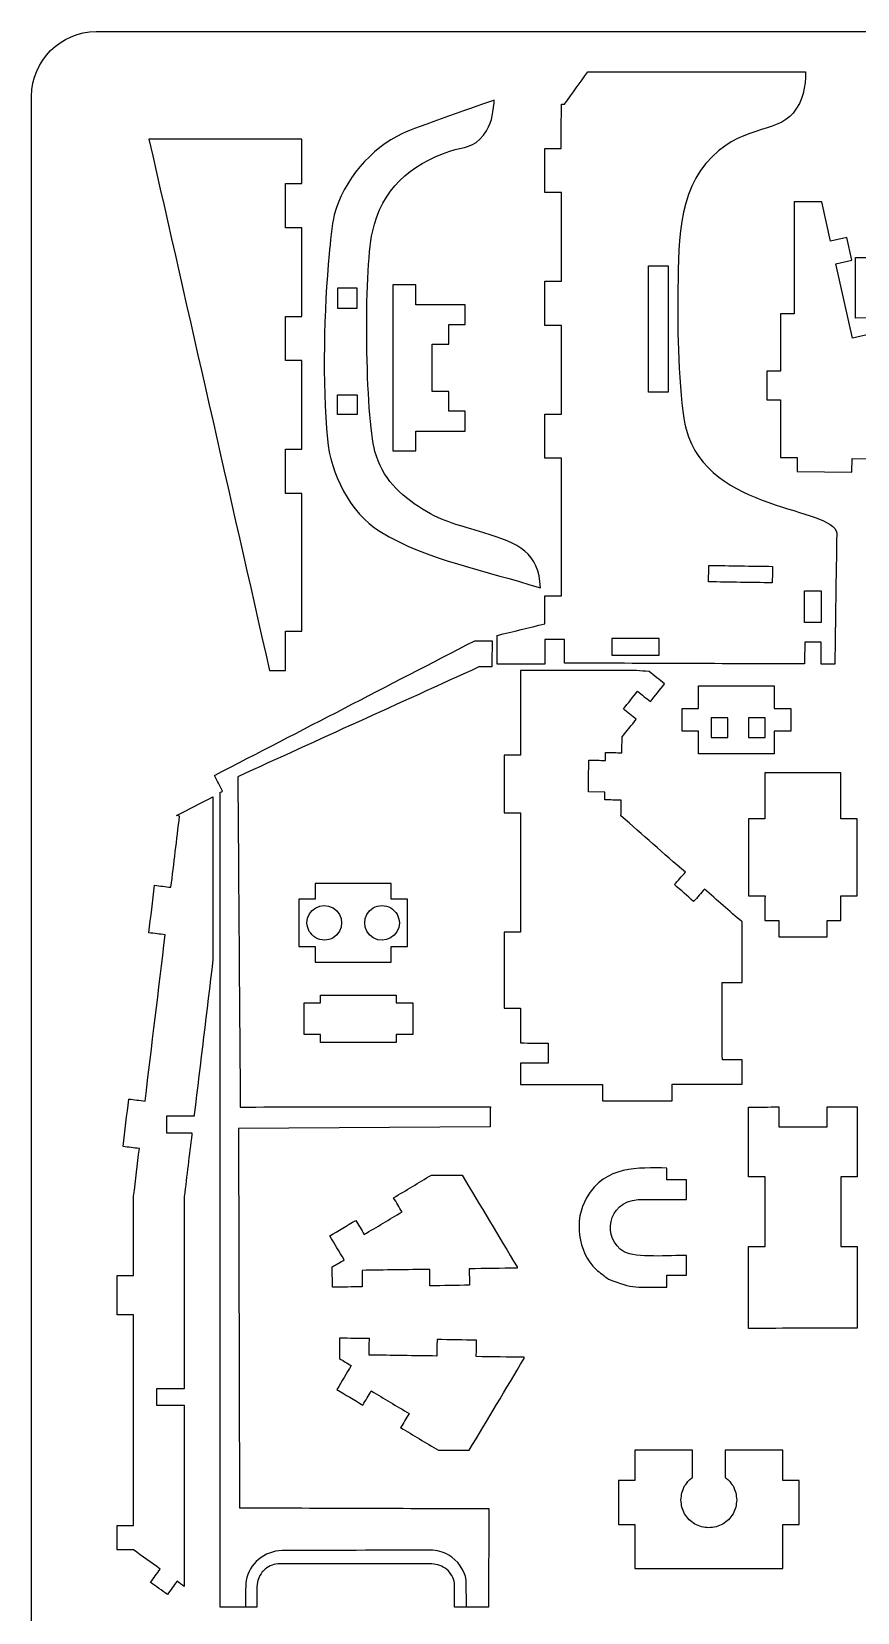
# Model space of a CAD drawing. Extents: x 1449 to 2334, y 110 to 990.
# Drawn here: x 1449.5 to 1577.4, y 744.9 to 989.9 of the extents above; entities that cross this region are included whole.
import ezdxf

# ---------------------------------------------------------------- set-up
doc = ezdxf.new("R2010")
doc.units = 0
doc.layers.get('0').update_dxf_attribs({"linetype": 'CONTINUOUS'})

msp = doc.modelspace()

# ---------------------------------------------------------------- linework, layer by layer
at = {"color": 175}
for p, q in [((1459.477645, 989.85946), (1729.477645, 989.85946)), ((1449.477645, 559.85946), (1449.477645, 979.85946))]:
    msp.add_line(p, q, dxfattribs=at)
at = {"color": 3}
for p, q in [((1567.544874, 963.48469), (1567.544374, 946.11249)), ((1571.862274, 963.48499), (1567.544874, 963.48469)), ((1573.220674, 957.40709), (1571.862274, 963.48499)), ((1575.709474, 957.96349), (1573.220674, 957.40709)), ((1576.496474, 954.44269), (1575.709474, 957.96349)), ((1574.007674, 953.88629), (1576.496474, 954.44269)), ((1576.580574, 942.37509), (1574.007674, 953.88629)), ((1577.076259, 945.464899), (1577.077159, 954.876299)), ((1577.077159, 954.876299), (1585.811259, 954.876299)), ((1567.544374, 946.11249), (1565.442274, 946.11199)), ((1565.442274, 946.11199), (1565.442474, 937.22959)), ((1607.125659, 945.897499), (1577.076259, 945.464899)), ((1579.069574, 942.93139), (1576.580574, 942.37509)), ((1565.442474, 937.22959), (1563.317474, 937.22949)), ((1563.317474, 937.22949), (1563.317574, 932.78819)), ((1563.317574, 932.78819), (1565.442674, 932.78829)), ((1565.442674, 932.78829), (1565.442874, 923.87499)), ((1565.442874, 923.87499), (1568.041974, 923.83749)), ((1568.041974, 923.83749), (1568.011174, 921.71239)), ((1576.510974, 921.58999), (1576.541674, 923.71509)), ((1576.541674, 923.71509), (1606.591074, 923.28249)), ((1568.011174, 921.71239), (1576.510974, 921.58999)), ((1491.346745, 896.96926), (1491.345345, 918.29216)), ((1528.933545, 891.85246), (1521.596745, 891.85026)), ((1520.765445, 891.42726), (1518.759245, 891.40686)), ((1538.258745, 872.01866), (1535.701245, 872.05456)), ((1529.489345, 833.07866), (1529.490845, 829.98326)), ((1520.500345, 820.15566), (1481.511745, 819.88986)), ((1465.267945, 797.10166), (1465.271645, 809.40076)), ((1496.084745, 795.27276), (1496.044245, 798.42836)), ((1497.179145, 787.37676), (1497.138645, 784.22116)), ((1520.286045, 760.97066), (1520.243745, 745.69986)), ((1484.363545, 745.69986), (1478.684845, 745.69986)), ((1520.243745, 745.69986), (1514.968345, 745.69986))]:
    msp.add_line(p, q, dxfattribs=at)
at = {"color": 1}
msp.add_line((1516.832945, 745.69986), (1516.795145, 749.87926), dxfattribs=at)
at = {"color": 175}
msp.add_open_spline([(1449.477645, 979.85946), (1449.477645, 985.35946), (1453.977645, 989.85946), (1459.477645, 989.85946)], degree=3, dxfattribs=at)
at = {"color": 3}
for points in [[(1532.023345, 978.63686), (1533.222145, 980.30146), (1534.420845, 981.96606), (1535.619645, 983.63066)], [(1535.619645, 983.63066), (1546.847145, 983.63066), (1558.074645, 983.63066), (1569.302145, 983.63066)], [(1569.302145, 983.63066), (1569.360145, 981.28236), (1568.976745, 979.20136), (1567.403345, 977.23346)], [(1521.123045, 979.22346), (1519.406745, 978.69976), (1508.692945, 974.91486), (1506.932045, 974.08676)], [(1519.456645, 973.82886), (1520.794645, 975.62706), (1520.840645, 976.81266), (1521.083745, 978.81686)], [(1521.083745, 978.81686), (1521.096945, 978.95236), (1521.109945, 979.08796), (1521.123045, 979.22346)], [(1531.505045, 971.76506), (1531.507845, 974.05586), (1531.510645, 976.34656), (1531.513445, 978.63746)], [(1531.513445, 978.63746), (1531.683345, 978.63726), (1531.853345, 978.63706), (1532.023345, 978.63686)], [(1567.403345, 977.23346), (1564.835545, 974.02186), (1559.085145, 975.50586), (1553.904845, 969.41656)], [(1467.650045, 973.17936), (1473.872845, 945.73566), (1480.095545, 918.29216), (1486.318245, 890.84846)], [(1491.345345, 973.17936), (1483.446945, 973.17936), (1475.548445, 973.17936), (1467.650045, 973.17936)], [(1491.345345, 966.31846), (1491.345345, 968.60546), (1491.345345, 970.89236), (1491.345345, 973.17936)], [(1506.932045, 974.08676), (1502.007045, 971.77086), (1497.719845, 966.79036), (1496.355345, 961.47036)], [(1514.239145, 971.34446), (1516.537845, 972.08256), (1517.964345, 971.82336), (1519.456645, 973.82886)], [(1502.251845, 958.77686), (1503.724245, 965.48586), (1508.014145, 969.16536), (1514.239145, 971.34446)], [(1528.955545, 971.76436), (1529.805445, 971.76456), (1530.655245, 971.76486), (1531.505045, 971.76506)], [(1528.955545, 964.90346), (1528.955545, 967.19036), (1528.955545, 969.47746), (1528.955545, 971.76436)], [(1553.904845, 969.41656), (1549.091245, 963.75836), (1549.685145, 954.62156), (1549.538945, 947.16086)], [(1488.795745, 959.45746), (1488.795745, 961.74446), (1488.795745, 964.03146), (1488.795745, 966.31846)], [(1488.795745, 966.31846), (1489.645645, 966.31846), (1490.495445, 966.31846), (1491.345345, 966.31846)], [(1531.513445, 964.90346), (1530.660845, 964.90346), (1529.808145, 964.90346), (1528.955545, 964.90346)], [(1531.513445, 951.18156), (1531.513445, 955.75556), (1531.513445, 960.32946), (1531.513445, 964.90346)], [(1496.355345, 961.47036), (1495.975645, 959.99006), (1495.703045, 956.99206), (1495.555545, 955.43706)], [(1491.345345, 959.45746), (1490.495445, 959.45746), (1489.645645, 959.45746), (1488.795745, 959.45746)], [(1491.345345, 945.73576), (1491.345345, 950.30966), (1491.345345, 954.88356), (1491.345345, 959.45746)], [(1502.650145, 924.79536), (1501.176045, 930.29616), (1500.876345, 952.50956), (1502.251845, 958.77686)], [(1495.555545, 955.43706), (1494.739145, 946.82826), (1494.473245, 935.39856), (1495.276445, 926.69726)], [(1508.976545, 950.60136), (1507.786845, 950.60136), (1506.596945, 950.60136), (1505.407245, 950.60136)], [(1505.407245, 950.60136), (1505.407245, 942.03486), (1505.407245, 933.46836), (1505.407245, 924.90186)], [(1508.976545, 947.54196), (1508.976545, 948.56176), (1508.976545, 949.58156), (1508.976545, 950.60136)], [(1528.955545, 944.32056), (1528.955545, 946.60756), (1528.955545, 948.89456), (1528.955545, 951.18156)], [(1528.955545, 951.18156), (1529.808145, 951.18156), (1530.660845, 951.18156), (1531.513445, 951.18156)], [(1488.795745, 938.87486), (1488.795745, 941.16176), (1488.795745, 943.44886), (1488.795745, 945.73576)], [(1488.795745, 945.73576), (1489.645645, 945.73576), (1490.495445, 945.73576), (1491.345345, 945.73576)], [(1516.624845, 947.54196), (1514.075445, 947.54196), (1511.526045, 947.54196), (1508.976545, 947.54196)], [(1516.624845, 944.48246), (1516.624845, 945.50236), (1516.624845, 946.52216), (1516.624845, 947.54196)], [(1549.538945, 947.16086), (1549.474545, 943.32876), (1549.812445, 932.04876), (1550.837145, 928.22476)], [(1514.075645, 941.42306), (1514.075645, 942.44286), (1514.075645, 943.46266), (1514.075645, 944.48246)], [(1514.075645, 944.48246), (1514.925345, 944.48246), (1515.775145, 944.48246), (1516.624845, 944.48246)], [(1531.513445, 944.32056), (1530.660845, 944.32056), (1529.808145, 944.32056), (1528.955545, 944.32056)], [(1531.513445, 930.59866), (1531.513445, 935.17266), (1531.513445, 939.74656), (1531.513445, 944.32056)], [(1511.526145, 934.08026), (1511.526145, 936.52786), (1511.526145, 938.97546), (1511.526145, 941.42306)], [(1511.526145, 941.42306), (1512.376045, 941.42306), (1513.225845, 941.42306), (1514.075645, 941.42306)], [(1491.345345, 938.87486), (1490.495445, 938.87486), (1489.645645, 938.87486), (1488.795745, 938.87486)], [(1491.345345, 925.15296), (1491.345345, 929.72686), (1491.345345, 934.30086), (1491.345345, 938.87486)], [(1514.075645, 934.08026), (1513.225845, 934.08026), (1512.376045, 934.08026), (1511.526145, 934.08026)], [(1514.075645, 931.02086), (1514.075645, 932.04066), (1514.075645, 933.06046), (1514.075645, 934.08026)], [(1516.624845, 931.02086), (1515.775145, 931.02086), (1514.925345, 931.02086), (1514.075645, 931.02086)], [(1516.624845, 927.96136), (1516.624845, 928.98116), (1516.624845, 930.00096), (1516.624845, 931.02086)], [(1528.955545, 923.73756), (1528.955545, 926.02466), (1528.955545, 928.31156), (1528.955545, 930.59866)], [(1528.955545, 930.59866), (1529.808145, 930.59866), (1530.660845, 930.59866), (1531.513445, 930.59866)], [(1495.276445, 926.69726), (1495.762545, 921.43146), (1498.773845, 915.25546), (1503.440745, 912.40006)], [(1508.976545, 924.90186), (1508.976545, 925.92176), (1508.976545, 926.94156), (1508.976545, 927.96136)], [(1508.976545, 927.96136), (1511.526045, 927.96136), (1514.075445, 927.96136), (1516.624845, 927.96136)], [(1550.837145, 928.22476), (1554.299645, 915.30316), (1573.706445, 916.24516), (1574.155845, 912.11476)], [(1488.795745, 918.29216), (1488.795745, 920.57906), (1488.795745, 922.86606), (1488.795745, 925.15296)], [(1488.795745, 925.15296), (1489.645645, 925.15296), (1490.495445, 925.15296), (1491.345345, 925.15296)], [(1510.025645, 915.85376), (1506.498945, 918.01296), (1503.742845, 920.71756), (1502.650145, 924.79536)], [(1505.407245, 924.90186), (1506.596945, 924.90186), (1507.786845, 924.90186), (1508.976545, 924.90186)], [(1531.513445, 923.73756), (1530.660845, 923.73756), (1529.808145, 923.73756), (1528.955545, 923.73756)], [(1531.513445, 902.41266), (1531.513445, 909.52096), (1531.513445, 916.62936), (1531.513445, 923.73756)], [(1491.345345, 918.29216), (1490.495445, 918.29216), (1489.645645, 918.29216), (1488.795745, 918.29216)], [(1519.503845, 912.20466), (1515.736045, 913.36776), (1513.421445, 913.77466), (1510.025645, 915.85376)], [(1503.440745, 912.40006), (1510.864145, 907.85816), (1519.661445, 906.42486), (1528.261845, 903.63876)], [(1528.261845, 903.63876), (1528.084045, 909.11686), (1524.928645, 910.53016), (1519.503845, 912.20466)], [(1574.155845, 912.11476), (1574.057945, 905.35686), (1573.960145, 898.59896), (1573.862245, 891.84106)], [(1528.933545, 898.07806), (1528.933545, 899.52286), (1528.933545, 900.96786), (1528.933545, 902.41266)], [(1528.933545, 902.41266), (1529.793445, 902.41266), (1530.653445, 902.41266), (1531.513445, 902.41266)], [(1488.795745, 890.84846), (1488.796245, 892.88876), (1488.796645, 894.92896), (1488.797145, 896.96926)], [(1488.797145, 896.96926), (1489.647045, 896.96926), (1490.496945, 896.96926), (1491.346745, 896.96926)], [(1521.596745, 896.29376), (1524.042245, 896.88856), (1526.487945, 897.48326), (1528.933545, 898.07806)], [(1477.771745, 874.58236), (1491.212045, 881.54016), (1504.652345, 888.49786), (1518.092645, 895.45566)], [(1518.092645, 895.45566), (1518.988545, 895.45566), (1519.884345, 895.45566), (1520.780245, 895.45566)], [(1520.780245, 895.45566), (1520.775245, 894.11286), (1520.770345, 892.77006), (1520.765445, 891.42726)], [(1521.596745, 891.85026), (1521.596745, 893.33146), (1521.596745, 894.81256), (1521.596745, 896.29376)], [(1532.015045, 895.63056), (1530.987845, 895.63056), (1529.960745, 895.63056), (1528.933545, 895.63056)], [(1528.933545, 895.63056), (1528.933545, 894.37116), (1528.933545, 893.11186), (1528.933545, 891.85246)], [(1532.015645, 891.99586), (1532.015445, 893.20736), (1532.015145, 894.41906), (1532.015045, 895.63056)], [(1569.201545, 895.25096), (1569.197345, 894.12006), (1569.193245, 892.98926), (1569.189045, 891.85836)], [(1571.751045, 895.24156), (1570.901145, 895.24476), (1570.051445, 895.24786), (1569.201545, 895.25096)], [(1571.738545, 891.84896), (1571.742745, 892.97986), (1571.746945, 894.11066), (1571.751045, 895.24156)], [(1569.189045, 891.85836), (1556.797945, 891.90416), (1544.406745, 891.95006), (1532.015645, 891.99586)], [(1573.862245, 891.84106), (1573.154345, 891.84366), (1572.446445, 891.84636), (1571.738545, 891.84896)], [(1518.759245, 891.40686), (1506.308645, 885.73556), (1493.858045, 880.06426), (1481.407445, 874.39286)], [(1486.318245, 890.84846), (1487.144145, 890.84846), (1487.969945, 890.84846), (1488.795745, 890.84846)], [(1543.134245, 890.84846), (1537.149945, 890.84596), (1531.165645, 890.84336), (1525.181345, 890.84086)], [(1525.181345, 890.84086), (1525.182645, 886.46566), (1525.183945, 882.09056), (1525.185245, 877.71526)], [(1545.105645, 890.68906), (1544.448545, 890.74216), (1543.791345, 890.79536), (1543.134245, 890.84846)], [(1547.496745, 888.78046), (1546.699745, 889.41666), (1545.902745, 890.05286), (1545.105645, 890.68906)], [(1541.119245, 884.88656), (1541.849345, 885.80106), (1542.579645, 886.71566), (1543.309845, 887.63026)], [(1543.309845, 887.63026), (1543.975345, 887.09906), (1544.640745, 886.56796), (1545.306245, 886.03676)], [(1545.306245, 886.03676), (1546.036445, 886.95136), (1546.766645, 887.86596), (1547.496745, 888.78046)], [(1552.769045, 884.95276), (1552.769045, 886.12286), (1552.769045, 887.29316), (1552.769045, 888.46326)], [(1552.769045, 888.46326), (1556.677945, 888.46326), (1560.586845, 888.46326), (1564.495745, 888.46326)], [(1564.495745, 888.46326), (1564.495745, 887.29316), (1564.495745, 886.12286), (1564.495745, 884.95276)], [(1543.115545, 883.29306), (1542.450145, 883.82426), (1541.784645, 884.35536), (1541.119245, 884.88656)], [(1550.219245, 881.44226), (1550.219245, 882.61236), (1550.219245, 883.78266), (1550.219245, 884.95276)], [(1550.219245, 884.95276), (1551.069245, 884.95276), (1551.919145, 884.95276), (1552.769045, 884.95276)], [(1564.495745, 884.95276), (1565.345645, 884.95276), (1566.195545, 884.95276), (1567.045445, 884.95276)], [(1567.045445, 884.95276), (1567.045445, 883.78246), (1567.045445, 882.61206), (1567.045445, 881.44166)], [(1540.921045, 880.55266), (1541.652645, 881.46616), (1542.384045, 882.37966), (1543.115545, 883.29306)], [(1540.891445, 878.10356), (1540.901245, 878.91996), (1540.911245, 879.73626), (1540.921045, 880.55266)], [(1552.769045, 881.44226), (1551.919145, 881.44226), (1551.069245, 881.44226), (1550.219245, 881.44226)], [(1552.769045, 877.93176), (1552.769045, 879.10186), (1552.769045, 880.27206), (1552.769045, 881.44226)], [(1567.045445, 881.44166), (1566.195545, 881.44166), (1565.345645, 881.44166), (1564.495745, 881.44166)], [(1564.495745, 881.44166), (1564.495745, 880.27136), (1564.495745, 879.10096), (1564.495745, 877.93066)], [(1525.185245, 877.71526), (1524.335345, 877.71506), (1523.485445, 877.71476), (1522.635545, 877.71456)], [(1522.635545, 877.71456), (1522.636545, 874.73426), (1522.637345, 871.75406), (1522.638245, 868.77366)], [(1538.327045, 876.91566), (1538.332145, 877.32376), (1538.337045, 877.73176), (1538.342145, 878.13986)], [(1538.342145, 878.13986), (1539.191945, 878.12766), (1540.041645, 878.11566), (1540.891445, 878.10356)], [(1564.495745, 877.93066), (1560.586845, 877.93096), (1556.677945, 877.93136), (1552.769045, 877.93176)], [(1479.028345, 872.14816), (1478.609445, 872.95956), (1478.190645, 873.77106), (1477.771745, 874.58236)], [(1535.701245, 872.05456), (1535.723945, 873.68636), (1535.746745, 875.31826), (1535.769545, 876.95006)], [(1535.769545, 876.95006), (1536.622045, 876.93856), (1537.474545, 876.92706), (1538.327045, 876.91566)], [(1574.778545, 874.98396), (1570.869945, 874.98396), (1566.961245, 874.98386), (1563.052645, 874.98386)], [(1563.052645, 874.98386), (1563.052645, 872.61556), (1563.052645, 870.24716), (1563.052645, 867.87886)], [(1574.778645, 867.87896), (1574.778645, 870.24726), (1574.778545, 872.61566), (1574.778545, 874.98396)], [(1478.685745, 871.97126), (1478.799845, 872.03026), (1478.914145, 872.08926), (1479.028345, 872.14816)], [(1481.407445, 874.39286), (1481.532545, 857.45716), (1481.657645, 840.52156), (1481.782745, 823.58596)], [(1471.924945, 868.35646), (1473.801145, 869.33616), (1475.677345, 870.31606), (1477.553445, 871.29586)], [(1477.553445, 871.29586), (1477.553445, 862.86516), (1477.553445, 854.43456), (1477.553445, 846.00396)], [(1478.684845, 745.69986), (1478.685045, 787.79026), (1478.685445, 829.88086), (1478.685745, 871.97126)], [(1538.239745, 870.79566), (1538.246145, 871.20336), (1538.252445, 871.61096), (1538.258745, 872.01866)], [(1540.784845, 870.76086), (1539.936445, 870.77246), (1539.088145, 870.78406), (1538.239745, 870.79566)], [(1540.750445, 868.31416), (1540.761945, 869.12966), (1540.773345, 869.94526), (1540.784845, 870.76086)], [(1471.057545, 857.25696), (1471.502645, 860.93816), (1471.947645, 864.61936), (1472.392745, 868.30066)], [(1472.392745, 868.30066), (1472.236845, 868.31926), (1472.080945, 868.33776), (1471.924945, 868.35646)], [(1522.638245, 868.77366), (1523.488145, 868.77396), (1524.337945, 868.77426), (1525.187745, 868.77446)], [(1525.187745, 868.77446), (1525.189545, 862.61676), (1525.191345, 856.45896), (1525.193145, 850.30116)], [(1550.720445, 859.57716), (1547.397145, 862.48946), (1544.073745, 865.40186), (1540.750445, 868.31416)], [(1563.052645, 867.87886), (1562.202945, 867.87886), (1561.353045, 867.87886), (1560.503245, 867.87886)], [(1560.503245, 867.87886), (1560.503245, 863.89246), (1560.503345, 859.90596), (1560.503345, 855.91956)], [(1577.328145, 867.87896), (1576.478245, 867.87896), (1575.628545, 867.87896), (1574.778645, 867.87896)], [(1577.328345, 855.91966), (1577.328245, 859.90606), (1577.328245, 863.89256), (1577.328145, 867.87896)], [(1467.636345, 850.20046), (1467.933045, 852.65466), (1468.229745, 855.10876), (1468.526445, 857.56286)], [(1468.526445, 857.56286), (1469.370245, 857.46096), (1470.213845, 857.35886), (1471.057545, 857.25696)], [(1505.139345, 857.86356), (1501.230545, 857.86356), (1497.321645, 857.86356), (1493.412845, 857.86356)], [(1493.412845, 857.86356), (1493.412845, 857.04766), (1493.412845, 856.23186), (1493.412845, 855.41596)], [(1505.139345, 855.41596), (1505.139345, 856.23186), (1505.139345, 857.04766), (1505.139345, 857.86356)], [(1549.039445, 857.66026), (1549.599845, 858.29926), (1550.160045, 858.93816), (1550.720445, 859.57716)], [(1552.003045, 855.06146), (1551.015145, 855.92776), (1550.027345, 856.79396), (1549.039445, 857.66026)], [(1493.412845, 855.41596), (1492.562845, 855.41596), (1491.712845, 855.41596), (1490.862845, 855.41596)], [(1490.862845, 855.41596), (1490.862845, 852.96806), (1490.862845, 850.52026), (1490.862845, 848.07236)], [(1507.689245, 855.41596), (1506.839245, 855.41596), (1505.989245, 855.41596), (1505.139345, 855.41596)], [(1507.689245, 848.07236), (1507.689245, 850.52026), (1507.689245, 852.96806), (1507.689245, 855.41596)], [(1553.683945, 856.97846), (1553.123645, 856.33946), (1552.563245, 855.70056), (1552.003045, 855.06146)], [(1559.492845, 851.88416), (1557.556545, 853.58226), (1555.620245, 855.28036), (1553.683945, 856.97846)], [(1560.503345, 855.91956), (1561.353145, 855.91956), (1562.202945, 855.91946), (1563.052745, 855.91946)], [(1563.052745, 855.91946), (1563.052645, 854.65616), (1563.052345, 853.39306), (1563.052145, 852.12976)], [(1574.779845, 852.13036), (1574.779845, 853.39336), (1574.779745, 854.65656), (1574.779745, 855.91966)], [(1574.779745, 855.91966), (1575.629245, 855.91966), (1576.478845, 855.91966), (1577.328345, 855.91966)], [(1470.167445, 849.89446), (1469.323745, 849.99646), (1468.480045, 850.09846), (1467.636345, 850.20046)], [(1525.193145, 850.30116), (1524.343345, 850.30036), (1523.493545, 850.29946), (1522.643645, 850.29866)], [(1522.643645, 850.29866), (1522.645645, 846.36766), (1522.647645, 842.43666), (1522.649745, 838.50566)], [(1559.498145, 842.48006), (1559.496445, 845.61486), (1559.494545, 848.74946), (1559.492845, 851.88416)], [(1563.052145, 852.12976), (1563.759245, 852.12986), (1564.466445, 852.13006), (1565.173545, 852.13016)], [(1565.173545, 852.13016), (1565.173845, 851.28026), (1565.174145, 850.43046), (1565.174445, 849.58056)], [(1572.657945, 849.58076), (1572.657945, 850.43066), (1572.657945, 851.28066), (1572.657945, 852.13056)], [(1572.657945, 852.13056), (1573.365245, 852.13046), (1574.072545, 852.13046), (1574.779845, 852.13036)], [(1467.051945, 824.12576), (1468.090545, 832.71526), (1469.128945, 841.30496), (1470.167445, 849.89446)], [(1490.862845, 848.07236), (1491.712845, 848.07236), (1492.562845, 848.07236), (1493.412845, 848.07236)], [(1493.412845, 848.07236), (1493.412845, 847.25696), (1493.412845, 846.44136), (1493.412845, 845.62596)], [(1505.139345, 845.62486), (1505.139345, 846.44066), (1505.139345, 847.25656), (1505.139345, 848.07236)], [(1505.139345, 848.07236), (1505.989245, 848.07236), (1506.839245, 848.07236), (1507.689245, 848.07236)], [(1565.174445, 849.58056), (1567.668945, 849.58066), (1570.163445, 849.58066), (1572.657945, 849.58076)], [(1477.553445, 846.00396), (1476.587045, 838.01096), (1475.620745, 830.01806), (1474.654345, 822.02506)], [(1493.412845, 845.62596), (1497.321645, 845.62556), (1501.230545, 845.62526), (1505.139345, 845.62486)], [(1494.230845, 839.32696), (1494.230845, 839.73486), (1494.230845, 840.14276), (1494.230845, 840.55066)], [(1494.230845, 840.55066), (1498.139645, 840.55066), (1502.048545, 840.55066), (1505.957345, 840.55066)], [(1505.957345, 840.55066), (1505.957345, 840.14276), (1505.957345, 839.73486), (1505.957345, 839.32696)], [(1556.438645, 842.47846), (1557.458445, 842.47896), (1558.478345, 842.47956), (1559.498145, 842.48006)], [(1556.445045, 830.51926), (1556.442845, 834.50566), (1556.440845, 838.49206), (1556.438645, 842.47846)], [(1491.681245, 839.32696), (1492.531145, 839.32696), (1493.380945, 839.32696), (1494.230845, 839.32696)], [(1491.681245, 834.43096), (1491.681245, 836.06296), (1491.681245, 837.69496), (1491.681245, 839.32696)], [(1505.957345, 839.32696), (1506.807445, 839.32696), (1507.657645, 839.32696), (1508.507745, 839.32696)], [(1508.507745, 839.32696), (1508.507745, 837.69496), (1508.507745, 836.06296), (1508.507745, 834.43096)], [(1522.649745, 838.50566), (1523.499645, 838.50616), (1524.349345, 838.50656), (1525.199245, 838.50706)], [(1525.199245, 838.50706), (1525.200145, 836.71716), (1525.201045, 834.92716), (1525.201945, 833.13726)], [(1494.230945, 834.43106), (1493.381045, 834.43106), (1492.531145, 834.43096), (1491.681245, 834.43096)], [(1494.231045, 833.20726), (1494.231045, 833.61516), (1494.230945, 834.02316), (1494.230945, 834.43106)], [(1505.957345, 833.20716), (1502.048545, 833.20716), (1498.139845, 833.20726), (1494.231045, 833.20726)], [(1508.507745, 834.43096), (1507.657645, 834.43096), (1506.807445, 834.43096), (1505.957345, 834.43096)], [(1505.957345, 834.43096), (1505.957345, 834.02306), (1505.957345, 833.61506), (1505.957345, 833.20716)], [(1525.201945, 833.13726), (1526.631045, 833.11766), (1528.060145, 833.09816), (1529.489345, 833.07866)], [(1559.504445, 830.52086), (1558.484645, 830.52036), (1557.464845, 830.51976), (1556.445045, 830.51926)], [(1559.505645, 826.73106), (1559.505245, 827.99436), (1559.504845, 829.25756), (1559.504445, 830.52086)], [(1529.490845, 829.98326), (1528.061745, 829.98246), (1526.632745, 829.98176), (1525.203645, 829.98106)], [(1525.203645, 829.98106), (1525.204145, 828.89206), (1525.204745, 827.80296), (1525.205245, 826.71396)], [(1525.205245, 826.71396), (1529.425245, 826.71446), (1533.645345, 826.71506), (1537.865345, 826.71556)], [(1537.865345, 826.71556), (1537.865945, 825.86576), (1537.866645, 825.01586), (1537.867245, 824.16606)], [(1548.685545, 826.72396), (1552.292345, 826.72626), (1555.898945, 826.72866), (1559.505645, 826.73106)], [(1548.687645, 824.17456), (1548.686945, 825.02436), (1548.686345, 825.87416), (1548.685545, 826.72396)], [(1463.630645, 817.06926), (1463.927445, 819.52346), (1464.224145, 821.97766), (1464.520845, 824.43176)], [(1464.520845, 824.43176), (1465.364545, 824.32976), (1466.208245, 824.22776), (1467.051945, 824.12576)], [(1481.782745, 823.58596), (1481.782845, 823.45796), (1481.783045, 823.33006), (1481.783145, 823.20206)], [(1481.783145, 823.20206), (1494.694345, 823.21366), (1507.605345, 823.22546), (1520.516545, 823.23706)], [(1520.516545, 823.23706), (1520.511145, 822.20996), (1520.505845, 821.18286), (1520.500345, 820.15566)], [(1537.867245, 824.16606), (1541.474045, 824.16896), (1545.080845, 824.17166), (1548.687645, 824.17456)], [(1560.508845, 823.20326), (1562.065545, 823.20386), (1563.622345, 823.20446), (1565.178945, 823.20506)], [(1560.512945, 812.38296), (1560.511545, 815.98976), (1560.510245, 819.59646), (1560.508845, 823.20326)], [(1565.178945, 823.20506), (1565.179345, 822.18526), (1565.179645, 821.16546), (1565.180045, 820.14566)], [(1572.662345, 823.20786), (1574.219345, 823.20846), (1575.776245, 823.20906), (1577.333145, 823.20956)], [(1572.663545, 820.14846), (1572.663145, 821.16826), (1572.662745, 822.18806), (1572.662345, 823.20786)], [(1577.333145, 823.20956), (1577.334545, 819.60286), (1577.335845, 815.99616), (1577.337245, 812.38936)], [(1474.654345, 821.77016), (1473.226545, 821.77016), (1471.798845, 821.77016), (1470.371145, 821.77016)], [(1470.371145, 821.77016), (1470.371145, 820.92026), (1470.371145, 820.07046), (1470.371145, 819.22066)], [(1474.654345, 822.02506), (1474.654345, 821.94006), (1474.654345, 821.85516), (1474.654345, 821.77016)], [(1470.371145, 819.22066), (1471.675545, 819.22066), (1472.979945, 819.22066), (1474.284445, 819.22066)], [(1474.284445, 818.96566), (1473.896445, 815.75696), (1473.508545, 812.54836), (1473.120645, 809.33966)], [(1474.284445, 819.22066), (1474.284445, 819.13566), (1474.284445, 819.05056), (1474.284445, 818.96566)], [(1481.511745, 819.88986), (1481.512545, 819.76946), (1481.513445, 819.64906), (1481.514345, 819.52866)], [(1481.514345, 819.52866), (1481.567145, 800.10046), (1481.620045, 780.67226), (1481.672945, 761.24406)], [(1565.180045, 820.14566), (1567.674545, 820.14656), (1570.169045, 820.14756), (1572.663545, 820.14846)], [(1466.161845, 816.76326), (1465.318145, 816.86526), (1464.474445, 816.96726), (1463.630645, 817.06926)], [(1465.271645, 809.40076), (1465.568445, 811.85496), (1465.865145, 814.30906), (1466.161845, 816.76326)], [(1547.852545, 813.74936), (1543.417645, 813.74936), (1538.349145, 814.21226), (1535.420045, 809.13846)], [(1547.852545, 811.91376), (1547.852545, 812.52556), (1547.852545, 813.13746), (1547.852545, 813.74936)], [(1505.530445, 809.13776), (1507.481045, 810.30526), (1509.431645, 811.47256), (1511.382245, 812.63996)], [(1511.382245, 812.63996), (1512.971145, 812.63996), (1514.559845, 812.63996), (1516.148745, 812.63996)], [(1516.148745, 812.63996), (1518.982345, 807.90536), (1521.815945, 803.17076), (1524.649545, 798.43606)], [(1550.912045, 811.91376), (1549.892245, 811.91376), (1548.872445, 811.91376), (1547.852545, 811.91376)], [(1550.912045, 808.85426), (1550.912045, 809.87406), (1550.912045, 810.89396), (1550.912045, 811.91376)], [(1563.061445, 812.38396), (1562.211845, 812.38366), (1561.362445, 812.38336), (1560.512945, 812.38296)], [(1563.065445, 801.56366), (1563.064145, 805.17046), (1563.062745, 808.77716), (1563.061445, 812.38396)], [(1577.337245, 812.38936), (1576.487745, 812.38906), (1575.638345, 812.38866), (1574.788745, 812.38846)], [(1574.788745, 812.38846), (1574.790145, 808.78166), (1574.791545, 805.17496), (1574.792845, 801.56816)], [(1473.120645, 809.33966), (1473.120645, 799.40726), (1473.120645, 789.47486), (1473.120645, 779.54246)], [(1506.839845, 806.95006), (1506.403345, 807.67926), (1505.966845, 808.40856), (1505.530445, 809.13776)], [(1535.420045, 809.13846), (1533.407545, 805.65246), (1534.039345, 800.85286), (1536.885545, 798.00666)], [(1541.243045, 800.78046), (1537.805245, 802.76556), (1538.534345, 808.53486), (1543.406445, 808.85426)], [(1543.406445, 808.85426), (1545.908345, 808.85426), (1548.410145, 808.85426), (1550.912045, 808.85426)], [(1500.988045, 803.44786), (1502.938645, 804.61526), (1504.889245, 805.78266), (1506.839845, 806.95006)], [(1495.658545, 803.22956), (1496.998545, 804.03156), (1498.338645, 804.83356), (1499.678645, 805.63546)], [(1499.678645, 805.63546), (1500.115045, 804.90626), (1500.551545, 804.17706), (1500.988045, 803.44786)], [(1497.875945, 799.52466), (1497.136745, 800.75956), (1496.397745, 801.99466), (1495.658545, 803.22956)], [(1560.517045, 801.56276), (1561.366545, 801.56306), (1562.215945, 801.56336), (1563.065445, 801.56366)], [(1560.521845, 788.90206), (1560.520145, 793.12226), (1560.518645, 797.34256), (1560.517045, 801.56276)], [(1574.792845, 801.56816), (1575.642345, 801.56836), (1576.491845, 801.56876), (1577.341345, 801.56906)], [(1577.341345, 801.56906), (1577.342945, 797.34886), (1577.344445, 793.12856), (1577.346145, 788.90836)], [(1496.044245, 798.42836), (1496.654845, 798.79376), (1497.265345, 799.15916), (1497.875945, 799.52466)], [(1550.912045, 800.20086), (1548.387045, 800.20086), (1542.980245, 799.77726), (1541.243045, 800.78046)], [(1550.912045, 797.14136), (1550.912045, 798.16116), (1550.912045, 799.18096), (1550.912045, 800.20086)], [(1462.718445, 790.98276), (1462.718445, 793.02246), (1462.718445, 795.06216), (1462.718445, 797.10176)], [(1462.718445, 797.10176), (1463.568245, 797.10176), (1464.418045, 797.10166), (1465.267945, 797.10166)], [(1511.129545, 798.03986), (1507.637045, 797.98936), (1504.144545, 797.93906), (1500.652145, 797.88856)], [(1500.652145, 797.88856), (1500.664345, 797.03876), (1500.676645, 796.18906), (1500.688945, 795.33926)], [(1511.166345, 795.49056), (1511.154045, 796.34036), (1511.141845, 797.19006), (1511.129545, 798.03986)], [(1524.649545, 798.23506), (1522.182245, 798.19946), (1519.715045, 798.16386), (1517.247845, 798.12826)], [(1517.247845, 798.12826), (1517.260045, 797.27846), (1517.272345, 796.42866), (1517.284545, 795.57886)], [(1524.649545, 798.43606), (1524.649545, 798.36916), (1524.649545, 798.30206), (1524.649545, 798.23506)], [(1536.885545, 798.00666), (1537.522145, 797.51826), (1538.158745, 797.02966), (1538.795445, 796.54116)], [(1538.795445, 796.54116), (1542.623745, 794.95556), (1543.253545, 795.30566), (1547.852545, 795.30566)], [(1547.852545, 795.30566), (1547.852545, 795.91756), (1547.852545, 796.52946), (1547.852545, 797.14136)], [(1547.852545, 797.14136), (1548.872445, 797.14136), (1549.892245, 797.14136), (1550.912045, 797.14136)], [(1500.688945, 795.33926), (1499.154145, 795.31716), (1497.619445, 795.29496), (1496.084745, 795.27276)], [(1517.284545, 795.57886), (1515.245145, 795.54936), (1513.205745, 795.51996), (1511.166345, 795.49056)], [(1465.267945, 790.98276), (1464.418045, 790.98276), (1463.568245, 790.98276), (1462.718445, 790.98276)], [(1465.267945, 758.34856), (1465.267945, 769.22656), (1465.267945, 780.10476), (1465.267945, 790.98276)], [(1577.346145, 788.90836), (1571.738045, 788.90626), (1566.129945, 788.90406), (1560.521845, 788.90206)], [(1501.783345, 787.31026), (1500.248545, 787.33236), (1498.713845, 787.35456), (1497.179145, 787.37676)], [(1501.746545, 784.76096), (1501.758745, 785.61076), (1501.771045, 786.46046), (1501.783345, 787.31026)], [(1512.260745, 787.15896), (1512.248445, 786.30916), (1512.236245, 785.45946), (1512.223945, 784.60966)], [(1518.378945, 787.07066), (1516.339545, 787.10016), (1514.300145, 787.12956), (1512.260745, 787.15896)], [(1518.342245, 784.52126), (1518.354445, 785.37106), (1518.366745, 786.22086), (1518.378945, 787.07066)], [(1497.138645, 784.22116), (1497.749245, 783.85576), (1498.359745, 783.49036), (1498.970345, 783.12486)], [(1512.223945, 784.60966), (1508.731445, 784.66016), (1505.238945, 784.71046), (1501.746545, 784.76096)], [(1517.243145, 770.00956), (1520.076745, 774.74416), (1522.910345, 779.47876), (1525.743945, 784.21346)], [(1525.743945, 784.41446), (1523.276645, 784.45006), (1520.809445, 784.48566), (1518.342245, 784.52126)], [(1525.743945, 784.21346), (1525.743945, 784.28036), (1525.743945, 784.34746), (1525.743945, 784.41446)], [(1498.970345, 783.12486), (1498.231145, 781.88996), (1497.492145, 780.65486), (1496.752945, 779.41996)], [(1473.120645, 779.54246), (1471.692845, 779.54246), (1470.265145, 779.54246), (1468.837445, 779.54246)], [(1468.837445, 779.54246), (1468.837445, 778.69256), (1468.837445, 777.84286), (1468.837445, 776.99296)], [(1496.752945, 779.41996), (1498.092945, 778.61796), (1499.433045, 777.81596), (1500.773045, 777.01406)], [(1500.773045, 777.01406), (1501.209445, 777.74326), (1501.645945, 778.47246), (1502.082445, 779.20166)], [(1502.082445, 779.20166), (1504.033045, 778.03426), (1505.983645, 776.86686), (1507.934245, 775.69946)], [(1468.837445, 776.99296), (1470.265145, 776.99296), (1471.692845, 776.99296), (1473.120645, 776.99296)], [(1473.120645, 776.99296), (1473.120645, 767.63196), (1473.120645, 758.27096), (1473.120645, 748.90996)], [(1507.934245, 775.69946), (1507.497745, 774.97026), (1507.061245, 774.24096), (1506.624845, 773.51176)], [(1506.624845, 773.51176), (1508.575445, 772.34426), (1510.526045, 771.17696), (1512.476645, 770.00956)], [(1512.476645, 770.00956), (1514.065545, 770.00956), (1515.654245, 770.00956), (1517.243145, 770.00956)], [(1481.672945, 761.24406), (1481.672745, 761.19306), (1481.672645, 761.14216), (1481.672445, 761.09116)], [(1481.672445, 761.09116), (1494.543745, 761.05096), (1507.414845, 761.01076), (1520.286045, 760.97066)], [(1462.718445, 754.56256), (1462.718445, 755.82446), (1462.718445, 757.08656), (1462.718445, 758.34856)], [(1462.718445, 758.34856), (1463.568245, 758.34856), (1464.418045, 758.34856), (1465.267945, 758.34856)], [(1465.268045, 754.56246), (1464.418145, 754.56246), (1463.568245, 754.56256), (1462.718445, 754.56256)], [(1469.374945, 751.60616), (1468.005945, 752.59156), (1466.637045, 753.57706), (1465.268045, 754.56246)], [(1487.929945, 752.43286), (1487.083045, 752.39446), (1486.291545, 752.14166), (1485.635645, 751.58876)], [(1511.459645, 752.38716), (1503.616445, 752.40246), (1495.773245, 752.41756), (1487.929945, 752.43286)], [(1513.754045, 751.54816), (1513.090745, 752.10816), (1512.313445, 752.34886), (1511.459645, 752.38716)], [(1467.885445, 749.53696), (1468.382045, 750.22666), (1468.878445, 750.91646), (1469.374945, 751.60616)], [(1471.992545, 749.72196), (1471.496045, 749.03226), (1470.999545, 748.34246), (1470.503145, 747.65276)], [(1473.120645, 748.90996), (1472.744545, 749.18056), (1472.368545, 749.45136), (1471.992545, 749.72196)], [(1485.205045, 751.15876), (1484.643645, 750.36736), (1484.409645, 749.88876), (1484.363545, 748.86636)], [(1485.635645, 751.58876), (1485.492045, 751.44546), (1485.348645, 751.30216), (1485.205045, 751.15876)], [(1514.968345, 749.45976), (1514.871645, 750.17406), (1514.320445, 751.07006), (1513.754045, 751.54816)], [(1470.503145, 747.65276), (1469.630545, 748.28076), (1468.758045, 748.90896), (1467.885445, 749.53696)], [(1484.363545, 748.86636), (1484.363545, 747.81086), (1484.363545, 746.75536), (1484.363545, 745.69986)], [(1514.968345, 745.69986), (1514.968345, 746.95316), (1514.968345, 748.20646), (1514.968345, 749.45976)]]:
    msp.add_open_spline(points, degree=3, dxfattribs=at)
at = {"color": 250}
for points in [[(1545.013145, 953.56406), (1546.032945, 953.56406), (1547.052745, 953.56406), (1548.072545, 953.56406)], [(1545.013145, 933.98356), (1545.013145, 940.51036), (1545.013145, 947.03726), (1545.013145, 953.56406)], [(1548.072545, 953.56406), (1548.072545, 947.03726), (1548.072545, 940.51036), (1548.072545, 933.98356)], [(1496.831245, 950.07856), (1496.831245, 949.05876), (1496.831245, 948.03886), (1496.831245, 947.01906)], [(1499.890645, 950.07856), (1498.870845, 950.07856), (1497.851045, 950.07856), (1496.831245, 950.07856)], [(1499.890645, 947.01906), (1499.890645, 948.03886), (1499.890645, 949.05876), (1499.890645, 950.07856)], [(1496.831245, 947.01906), (1497.851045, 947.01906), (1498.870845, 947.01906), (1499.890645, 947.01906)], [(1496.831245, 930.49806), (1496.831245, 931.51786), (1496.831245, 932.53766), (1496.831245, 933.55746)], [(1496.831245, 933.55746), (1497.851045, 933.55746), (1498.870845, 933.55746), (1499.890645, 933.55746)], [(1499.890645, 933.55746), (1499.890645, 932.53766), (1499.890645, 931.51786), (1499.890645, 930.49806)], [(1548.072545, 933.98356), (1547.052745, 933.98356), (1546.032945, 933.98356), (1545.013145, 933.98356)], [(1499.890645, 930.49806), (1498.870845, 930.49806), (1497.851045, 930.49806), (1496.831245, 930.49806)], [(1554.314545, 904.58376), (1554.326845, 905.43356), (1554.339145, 906.28326), (1554.351445, 907.13306)], [(1554.351445, 907.13306), (1557.639445, 907.08556), (1560.927645, 907.03806), (1564.215645, 906.99056)], [(1564.215645, 906.99056), (1564.203345, 906.14076), (1564.191145, 905.29106), (1564.178945, 904.44126)], [(1564.178945, 904.44126), (1560.890745, 904.48876), (1557.602645, 904.53626), (1554.314545, 904.58376)], [(1569.189045, 898.31236), (1569.189045, 899.94406), (1569.189045, 901.57576), (1569.189045, 903.20746)], [(1569.189045, 903.20746), (1570.038945, 903.20746), (1570.888745, 903.20746), (1571.738545, 903.20746)], [(1571.738545, 903.20746), (1571.738545, 901.57576), (1571.738545, 899.94406), (1571.738545, 898.31236)], [(1571.738545, 898.31236), (1570.888745, 898.31236), (1570.038945, 898.31236), (1569.189045, 898.31236)], [(1546.683545, 895.79966), (1544.235945, 895.79966), (1541.788445, 895.79966), (1539.340845, 895.79966)], [(1539.340845, 895.79966), (1539.340845, 894.95046), (1539.340845, 894.10106), (1539.340845, 893.25186)], [(1546.683545, 893.25186), (1546.683545, 894.10106), (1546.683545, 894.95046), (1546.683545, 895.79966)], [(1539.340845, 893.25186), (1541.788445, 893.25186), (1544.235945, 893.25186), (1546.683545, 893.25186)], [(1557.288845, 883.52026), (1556.438945, 883.52026), (1555.589145, 883.52026), (1554.739245, 883.52026)], [(1554.739245, 883.52026), (1554.739245, 882.50046), (1554.739245, 881.48066), (1554.739245, 880.46086)], [(1557.288845, 880.46086), (1557.288845, 881.48066), (1557.288845, 882.50046), (1557.288845, 883.52026)], [(1563.061245, 883.52026), (1562.211345, 883.52026), (1561.361245, 883.52026), (1560.511245, 883.52026)], [(1560.511245, 883.52026), (1560.511245, 882.50046), (1560.511245, 881.48066), (1560.511245, 880.46086)], [(1563.061245, 880.46086), (1563.061245, 881.48066), (1563.061245, 882.50046), (1563.061245, 883.52026)], [(1554.739245, 880.46086), (1555.589145, 880.46086), (1556.438945, 880.46086), (1557.288845, 880.46086)], [(1560.511245, 880.46086), (1561.361245, 880.46086), (1562.211345, 880.46086), (1563.061245, 880.46086)], [(1492.122245, 851.74456), (1492.122645, 853.79286), (1494.387645, 855.09996), (1496.160845, 854.07616)], [(1496.160845, 854.07616), (1497.933945, 853.05236), (1497.934545, 850.43706), (1496.160745, 849.41276)], [(1502.390945, 849.41236), (1500.617145, 850.43656), (1500.617345, 853.05136), (1502.390645, 854.07526)], [(1502.390645, 854.07526), (1503.179445, 854.53076), (1504.294145, 854.53066), (1505.082945, 854.07536)], [(1505.082945, 854.07536), (1505.533545, 853.81536), (1505.786345, 853.45776), (1506.068445, 853.09006)], [(1506.068445, 853.09006), (1506.245845, 852.66206), (1506.429245, 852.26376), (1506.429345, 851.74406)], [(1492.482945, 850.39836), (1492.305645, 850.82606), (1492.122245, 851.22556), (1492.122245, 851.74456)], [(1493.468345, 849.41276), (1493.018045, 849.67276), (1492.764945, 850.03096), (1492.482945, 850.39836)], [(1506.429345, 851.74406), (1506.429645, 849.69626), (1504.163945, 848.38856), (1502.390945, 849.41236)], [(1496.160745, 849.41276), (1495.371945, 848.95726), (1494.257145, 848.95736), (1493.468345, 849.41276)], [(1551.806145, 770.00956), (1548.834545, 770.00956), (1545.862945, 770.00956), (1542.891345, 770.00956)], [(1542.891345, 770.00956), (1542.891345, 768.44786), (1542.891345, 766.88626), (1542.891345, 765.32446)], [(1551.806145, 765.76176), (1551.806145, 767.17766), (1551.806145, 768.59366), (1551.806145, 770.00956)], [(1565.820045, 770.00956), (1562.848445, 770.00956), (1559.876845, 770.00956), (1556.905245, 770.00956)], [(1556.905245, 770.00956), (1556.905245, 768.59366), (1556.905245, 767.17766), (1556.905245, 765.76176)], [(1565.820045, 765.32446), (1565.820045, 766.88626), (1565.820045, 768.44786), (1565.820045, 770.00956)], [(1542.891345, 765.32446), (1542.041445, 765.32446), (1541.191645, 765.32446), (1540.341745, 765.32446)], [(1540.341745, 765.32446), (1540.341745, 763.05126), (1540.341745, 760.77796), (1540.341745, 758.50476)], [(1550.176445, 763.43076), (1550.320545, 763.77856), (1550.464545, 764.12646), (1550.608645, 764.47436)], [(1550.608645, 764.47436), (1550.837845, 764.77296), (1551.067045, 765.07176), (1551.296245, 765.37036)], [(1551.296245, 765.37036), (1551.466145, 765.50086), (1551.636145, 765.63126), (1551.806145, 765.76176)], [(1556.905245, 765.76176), (1557.075145, 765.63126), (1557.245145, 765.50086), (1557.415145, 765.37036)], [(1557.415145, 765.37036), (1557.644345, 765.07176), (1557.873545, 764.77296), (1558.102745, 764.47436)], [(1558.102745, 764.47436), (1558.246845, 764.12646), (1558.390945, 763.77856), (1558.535045, 763.43076)], [(1568.369645, 765.32446), (1567.519745, 765.32446), (1566.669945, 765.32446), (1565.820045, 765.32446)], [(1568.369645, 758.50476), (1568.369645, 760.77796), (1568.369645, 763.05126), (1568.369645, 765.32446)], [(1550.028945, 762.31096), (1550.078145, 762.68416), (1550.127245, 763.05746), (1550.176445, 763.43076)], [(1550.176445, 761.19106), (1550.127245, 761.56436), (1550.078145, 761.93766), (1550.028945, 762.31096)], [(1558.535045, 763.43076), (1558.584145, 763.05746), (1558.633245, 762.68416), (1558.682445, 762.31096)], [(1558.682445, 762.31096), (1558.633245, 761.93766), (1558.584145, 761.56436), (1558.535045, 761.19106)], [(1550.608645, 760.14756), (1550.464545, 760.49536), (1550.320545, 760.84326), (1550.176445, 761.19106)], [(1551.296245, 759.25146), (1551.067045, 759.55016), (1550.837845, 759.84886), (1550.608645, 760.14756)], [(1558.102745, 760.14756), (1557.873545, 759.84886), (1557.644345, 759.55016), (1557.415145, 759.25146)], [(1558.535045, 761.19106), (1558.390945, 760.84326), (1558.246845, 760.49536), (1558.102745, 760.14756)], [(1540.341745, 758.50476), (1541.191645, 758.50476), (1542.041445, 758.50476), (1542.891345, 758.50476)], [(1542.891345, 758.50476), (1542.891345, 756.23146), (1542.891345, 753.95826), (1542.891345, 751.68496)], [(1552.192345, 758.56386), (1551.893645, 758.79306), (1551.594945, 759.02226), (1551.296245, 759.25146)], [(1553.235845, 758.13156), (1552.888045, 758.27566), (1552.540245, 758.41976), (1552.192345, 758.56386)], [(1554.355645, 757.98416), (1553.982445, 758.03336), (1553.609145, 758.08246), (1553.235845, 758.13156)], [(1555.475545, 758.13156), (1555.102245, 758.08246), (1554.728945, 758.03336), (1554.355645, 757.98416)], [(1556.519045, 758.56386), (1556.171245, 758.41976), (1555.823345, 758.27566), (1555.475545, 758.13156)], [(1557.415145, 759.25146), (1557.116445, 759.02226), (1556.817745, 758.79306), (1556.519045, 758.56386)], [(1565.820045, 751.68496), (1565.820045, 753.95826), (1565.820045, 756.23146), (1565.820045, 758.50476)], [(1565.820045, 758.50476), (1566.669945, 758.50476), (1567.519745, 758.50476), (1568.369645, 758.50476)], [(1542.891345, 751.68496), (1550.534245, 751.68496), (1558.177145, 751.68496), (1565.820045, 751.68496)]]:
    msp.add_open_spline(points, degree=3, dxfattribs=at)
at = {"color": 1}
for points in [[(1511.207245, 754.53406), (1503.564045, 754.50936), (1495.920945, 754.48446), (1488.277845, 754.45966)], [(1514.069945, 753.76236), (1513.154745, 754.29796), (1512.229245, 754.49126), (1511.207245, 754.53406)], [(1488.277845, 754.45966), (1485.486245, 754.38816), (1483.185545, 752.46406), (1482.703345, 749.80366)], [(1516.795145, 749.87926), (1516.510945, 751.44656), (1515.444245, 752.95806), (1514.069945, 753.76236)], [(1482.703345, 749.80366), (1482.568245, 749.05826), (1482.618945, 746.53476), (1482.618945, 745.69986)]]:
    msp.add_open_spline(points, degree=3, dxfattribs=at)

doc.saveas('drawing.dxf')
